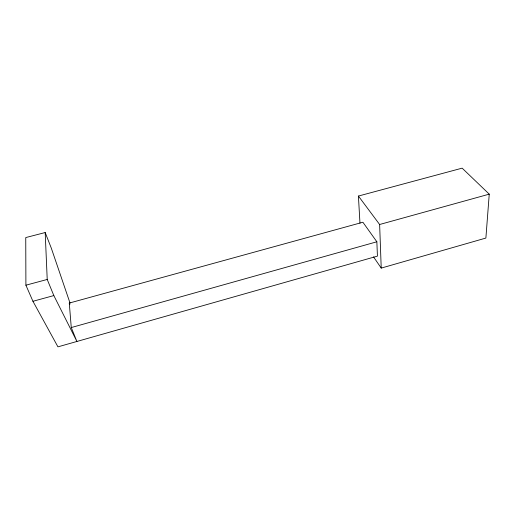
<?xml version="1.0" encoding="UTF-8"?>
<svg xmlns="http://www.w3.org/2000/svg" width="515" height="515" viewBox="0 0 515 515"><rect width="100%" height="100%" fill="white"/><g stroke="black" fill="none" stroke-linecap="round" stroke-linejoin="round"><path stroke-width="0.77" d="M359.966 223.214L358.414 196.054L462.148 168.148L489.25 194.149L485.883 238.059L381.222 268.096L373.523 256.876M45.185 232.542L47.219 279.465L53.837 295.578L76.915 341.471L71.27 327.553L376.858 241.786L377.431 256.122L57.944 346.853L32.941 301.281L25.905 285.194L25.75 237.57L45.185 232.542L51.262 248.03L70.079 303.193M358.414 196.054L379.632 224.501L489.25 194.149M71.27 327.553L69.28 303.071L362.901 222.235L376.858 241.786M32.941 301.281L53.837 295.578M25.905 285.194L47.219 279.465M69.28 303.071L69.853 304.513M379.632 224.501L381.222 268.096"/></g></svg>
